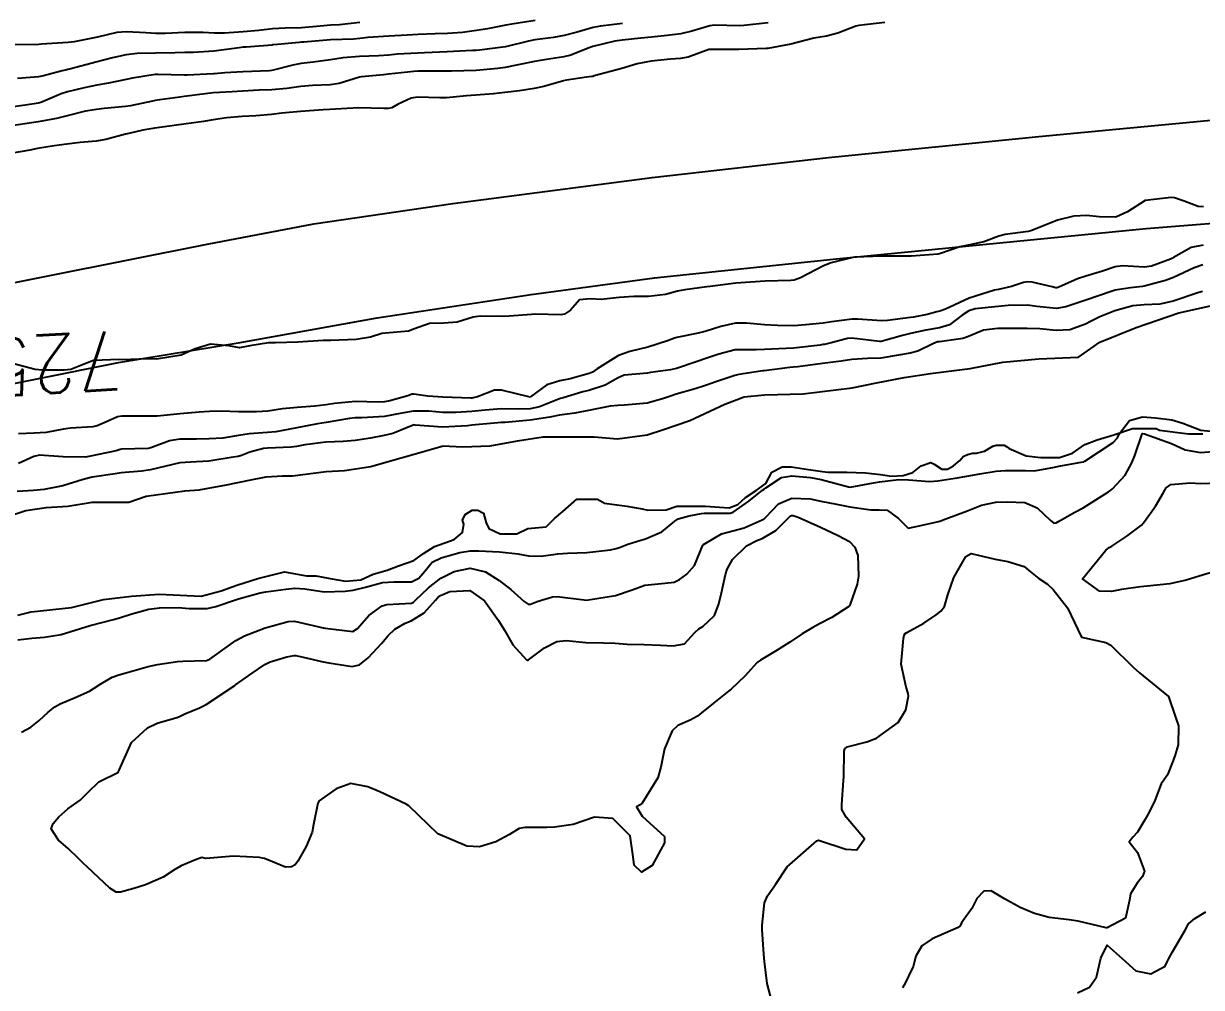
# Model space of a CAD drawing. Header units: metres. Extents: x 307586 to 320046, y 7427249 to 7434250.
# Drawn here: x 313712.2 to 313793, y 7432909 to 7432975.1 of the extents above; entities that cross this region are included whole.
import ezdxf
from ezdxf.enums import TextEntityAlignment as Align

# ---------------------------------------------------------------- set-up
doc = ezdxf.new("R2010")
doc.units = ezdxf.units.M
doc.header["$MEASUREMENT"] = 0
for name, color, linetype in [('Cotas', 45, 'Continuous'), ('Curvas de Nivel 1m', 11, 'Continuous'), ('Curvas de Nivel 5m', 15, 'Continuous'), ('Hidrografia', 140, 'Continuous'), ('Vias Primárias', 230, 'Continuous')]:
    doc.layers.add(name, color=color, linetype=linetype)
doc.styles.add('Style-STANDARD', font='STANDARD.shx')

msp = doc.modelspace()

# ---------------------------------------------------------------- linework, layer by layer
at = {"layer": 'Curvas de Nivel 1m', "flags": 128}
for points, elevation in [([(313771.313, 7432975.22), (313769.528, 7432975.019), (313769.309, 7432974.96), (313768.08, 7432974.474), (313767.298, 7432974.29), (313766.432, 7432974.136), (313765.291, 7432973.835), (313764.858, 7432973.725), (313763.285, 7432973.436), (313763.173, 7432973.423), (313761.283, 7432973.358), (313761.265, 7432973.359), (313759.283, 7432973.373), (313759.226, 7432973.361), (313757.807, 7432972.846), (313757.277, 7432972.751), (313756.593, 7432972.707), (313755.275, 7432972.572), (313754.318, 7432972.374), (313753.269, 7432972.063), (313751.363, 7432971.558), (313751.264, 7432971.522), (313751.215, 7432971.509), (313750.836, 7432971.464), (313749.467, 7432971.271), (313749.259, 7432971.222), (313747.923, 7432970.824), (313747.251, 7432970.684), (313746.235, 7432970.528), (313745.246, 7432970.404), (313744.462, 7432970.321), (313743.243, 7432970.226), (313742.615, 7432970.187), (313741.24, 7432970.051), (313740.785, 7432970.04), (313739.24, 7432970.1), (313738.812, 7432970.031), (313737.92, 7432969.613), (313737.49, 7432969.358), (313737.23, 7432969.308), (313736.932, 7432969.327), (313735.23, 7432969.368), (313733.631, 7432969.264), (313733.229, 7432969.238), (313732.771, 7432969.22), (313731.227, 7432969.114), (313729.935, 7432969.003), (313729.225, 7432968.915), (313728.147, 7432968.807), (313727.223, 7432968.765), (313726.149, 7432968.683), (313725.221, 7432968.543), (313724.562, 7432968.434), (313723.218, 7432968.249), (313721.397, 7432967.999), (313721.214, 7432967.967), (313721.088, 7432967.947), (313720.418, 7432967.828), (313719.439, 7432967.608), (313719.209, 7432967.548), (313717.865, 7432967.192), (313717.201, 7432967.085), (313716.098, 7432966.978), (313715.198, 7432966.873), (313714.335, 7432966.76), (313713.193, 7432966.569), (313712.65, 7432966.459), (313711.187, 7432966.196)], 726), ([(313753.309, 7432975.155), (313751.792, 7432974.966), (313751.304, 7432974.866), (313750.209, 7432974.561), (313749.296, 7432974.325), (313748.583, 7432974.198), (313747.291, 7432974.023), (313746.857, 7432973.939), (313745.283, 7432973.557), (313745.258, 7432973.555), (313745.103, 7432973.532), (313743.508, 7432973.321), (313743.28, 7432973.302), (313743.013, 7432973.286), (313741.279, 7432973.194), (313739.733, 7432973.141), (313739.278, 7432973.123), (313737.859, 7432973.033), (313737.277, 7432972.983), (313736.583, 7432972.937), (313735.275, 7432972.892), (313734.14, 7432972.795), (313733.273, 7432972.66), (313732.089, 7432972.505), (313731.27, 7432972.402), (313730.686, 7432972.289), (313729.265, 7432971.93), (313729.084, 7432971.902), (313727.264, 7432971.836), (313726.03, 7432971.758), (313725.325, 7432971.706), (313725.262, 7432971.705), (313723.446, 7432971.602), (313723.26, 7432971.599), (313721.428, 7432971.65), (313721.26, 7432971.645), (313719.688, 7432971.404), (313719.255, 7432971.316), (313718.05, 7432971.053), (313717.249, 7432970.912), (313716.389, 7432970.73), (313715.242, 7432970.471), (313714.8, 7432970.334), (313713.851, 7432969.904), (313713.416, 7432969.723), (313713.231, 7432969.681), (313712.958, 7432969.642), (313711.227, 7432969.395)], 728), ([(313763.311, 7432975.188), (313761.639, 7432975.004), (313761.308, 7432974.99), (313759.63, 7432975.035), (313759.307, 7432974.994), (313758.054, 7432974.62), (313757.299, 7432974.447), (313756.372, 7432974.319), (313755.295, 7432974.214), (313754.572, 7432974.139), (313753.292, 7432974.014), (313752.789, 7432973.939), (313751.285, 7432973.575), (313751.194, 7432973.551), (313750.954, 7432973.463), (313749.772, 7432972.981), (313749.277, 7432972.87), (313748.085, 7432972.682), (313747.273, 7432972.533), (313746.048, 7432972.296), (313745.269, 7432972.138), (313744.752, 7432972.052), (313743.267, 7432971.922), (313741.58, 7432971.889), (313741.266, 7432971.881), (313740.973, 7432971.876), (313739.266, 7432971.879), (313739.003, 7432971.865), (313737.263, 7432971.661), (313736.923, 7432971.625), (313735.416, 7432971.493), (313735.26, 7432971.458), (313733.878, 7432971.039), (313733.252, 7432970.947), (313732.045, 7432970.894), (313731.25, 7432970.818), (313730.278, 7432970.679), (313729.246, 7432970.604), (313728.397, 7432970.577), (313727.245, 7432970.516), (313726.524, 7432970.47), (313725.242, 7432970.383), (313724.688, 7432970.328), (313723.238, 7432970.132), (313722.94, 7432970.092), (313721.233, 7432969.855), (313721.202, 7432969.852), (313721.074, 7432969.822), (313719.57, 7432969.496), (313719.229, 7432969.45), (313717.764, 7432969.318), (313717.227, 7432969.251), (313716.48, 7432969.125), (313715.222, 7432968.806), (313714.495, 7432968.622), (313713.218, 7432968.41), (313711.4, 7432968.123)], 727), ([(313747.311, 7432975.364), (313745.722, 7432975.108), (313745.305, 7432975.028), (313744.052, 7432974.792), (313743.3, 7432974.67), (313742.326, 7432974.536), (313741.296, 7432974.457), (313740.455, 7432974.429), (313739.295, 7432974.397), (313738.543, 7432974.354), (313737.29, 7432974.284), (313735.833, 7432974.187), (313735.288, 7432974.12), (313734.858, 7432974.083), (313733.286, 7432974.018), (313731.458, 7432973.871), (313731.285, 7432973.86), (313731.136, 7432973.85), (313729.641, 7432973.716), (313729.324, 7432973.678), (313729.282, 7432973.672), (313727.487, 7432973.532), (313727.281, 7432973.52), (313727.026, 7432973.489), (313725.278, 7432973.255), (313723.892, 7432973.168), (313723.277, 7432973.16), (313722.62, 7432973.143), (313721.276, 7432973.103), (313720.028, 7432973.08), (313719.274, 7432972.997), (313718.336, 7432972.785), (313717.269, 7432972.516), (313715.384, 7432972.008), (313715.264, 7432971.985), (313715.185, 7432971.97), (313714.881, 7432971.894), (313713.602, 7432971.562), (313713.257, 7432971.496), (313711.805, 7432971.381)], 729), ([(313793.128, 7432959.943), (313792.314, 7432959.774), (313791.115, 7432959.102), (313791.042, 7432959.053), (313790.892, 7432958.982), (313789.603, 7432958.5), (313789.107, 7432958.428), (313787.608, 7432958.515), (313787.107, 7432958.464), (313786.228, 7432958.157), (313785.101, 7432957.814), (313784.513, 7432957.642), (313783.24, 7432957.069), (313783.092, 7432957.02), (313783.041, 7432957.019), (313782.781, 7432957.075), (313781.416, 7432957.415), (313781.096, 7432957.432), (313780.819, 7432957.38), (313779.983, 7432957.111), (313779.091, 7432956.909), (313778.82, 7432956.852), (313777.085, 7432956.307), (313775.469, 7432955.556), (313775.075, 7432955.405), (313774.878, 7432955.369), (313774.198, 7432955.179), (313773.261, 7432954.998), (313773.07, 7432954.973), (313771.497, 7432954.783), (313771.066, 7432954.757), (313769.44, 7432954.864), (313769.067, 7432954.87), (313767.64, 7432954.679), (313767.063, 7432954.597), (313765.86, 7432954.479), (313765.06, 7432954.417), (313763.94, 7432954.421), (313763.06, 7432954.47), (313761.809, 7432954.582), (313761.062, 7432954.583), (313760.046, 7432954.362), (313759.053, 7432954.046), (313758.503, 7432953.913), (313757.046, 7432953.612), (313756.866, 7432953.562), (313756.395, 7432953.39), (313755.038, 7432952.954), (313753.812, 7432952.645), (313753.032, 7432952.37), (313751.576, 7432951.452), (313751.25, 7432951.226), (313751.018, 7432951.135), (313749.71, 7432950.776), (313749.01, 7432950.629), (313748.126, 7432950.369), (313746.993, 7432949.532), (313746.97, 7432949.524), (313745, 7432950.001), (313744.538, 7432949.997), (313743.358, 7432949.546), (313743.072, 7432949.469), (313742.992, 7432949.456), (313742.896, 7432949.455), (313740.992, 7432949.506), (313739.951, 7432949.59), (313738.995, 7432949.729), (313738.879, 7432949.717), (313738.574, 7432949.604), (313737.338, 7432949.268), (313736.989, 7432949.201), (313736.546, 7432949.184), (313734.989, 7432949.214), (313733.561, 7432949.091), (313732.986, 7432949.001), (313732.194, 7432948.891), (313730.984, 7432948.806), (313729.98, 7432948.713), (313728.981, 7432948.564), (313728.205, 7432948.503), (313726.981, 7432948.517), (313725.773, 7432948.551), (313724.981, 7432948.54), (313724.265, 7432948.492), (313722.979, 7432948.369), (313721.386, 7432948.223), (313720.977, 7432948.211), (313720.591, 7432948.209), (313718.977, 7432948.212), (313718.66, 7432948.159), (313717.97, 7432947.85), (313717.278, 7432947.547), (313716.967, 7432947.475), (313715.456, 7432947.392), (313714.964, 7432947.327), (313713.773, 7432947.09), (313712.96, 7432947.05), (313711.875, 7432947.005)], 724), ([(313793.109, 7432958.601), (313792.531, 7432958.383), (313791.1, 7432957.731), (313790.555, 7432957.528), (313789.094, 7432957.136), (313788.981, 7432957.114), (313788.164, 7432957.009), (313787.229, 7432956.881), (313787.091, 7432956.85), (313786.831, 7432956.765), (313785.084, 7432956.178), (313783.723, 7432955.707), (313783.078, 7432955.6), (313781.726, 7432955.737), (313781.08, 7432955.816), (313779.768, 7432955.801), (313779.079, 7432955.739), (313777.507, 7432955.566), (313777.076, 7432955.444), (313776.609, 7432955.147), (313775.744, 7432954.478), (313775.06, 7432954.277), (313774.114, 7432954.123), (313773.053, 7432953.874), (313772.508, 7432953.741), (313771.045, 7432953.338), (313770.934, 7432953.332), (313769.048, 7432953.567), (313768.743, 7432953.548), (313767.615, 7432953.254), (313767.163, 7432953.137), (313767.042, 7432953.118), (313766.873, 7432953.094), (313765.039, 7432952.881), (313763.536, 7432952.807), (313763.038, 7432952.779), (313762.482, 7432952.763), (313761.037, 7432952.76), (313759.91, 7432952.475), (313759.031, 7432952.164), (313758.427, 7432951.968), (313757.024, 7432951.486), (313756.602, 7432951.386), (313755.228, 7432951.199), (313755.019, 7432951.17), (313753.428, 7432951.015), (313753.014, 7432950.852), (313752.114, 7432950.336), (313751.001, 7432949.979), (313750.583, 7432949.88), (313749.246, 7432949.477), (313749.049, 7432949.423), (313748.992, 7432949.4), (313747.621, 7432948.86), (313746.985, 7432948.721), (313746.17, 7432948.697), (313744.985, 7432948.727), (313743.892, 7432948.633), (313742.983, 7432948.522), (313741.881, 7432948.466), (313740.982, 7432948.475), (313740.026, 7432948.546), (313738.983, 7432948.562), (313738.162, 7432948.427), (313736.979, 7432948.179), (313735.423, 7432948.089), (313734.977, 7432948.091), (313734.58, 7432948.051), (313732.974, 7432947.782), (313732.383, 7432947.679), (313730.97, 7432947.409), (313729.54, 7432947.142), (313728.967, 7432947.087), (313727.694, 7432947.004), (313726.964, 7432946.88), (313725.9, 7432946.699), (313724.956, 7432946.652), (313724.096, 7432946.638), (313722.956, 7432946.629), (313722.229, 7432946.526), (313720.946, 7432946.039), (313720.77, 7432945.998), (313718.944, 7432945.939), (313718.863, 7432945.922), (313718.576, 7432945.844), (313717.248, 7432945.549), (313716.939, 7432945.482), (313716.481, 7432945.409), (313714.938, 7432945.418), (313713.32, 7432945.526), (313712.938, 7432945.45), (313711.887, 7432944.967)], 723), ([(313793.091, 7432956.761), (313792.843, 7432956.706), (313791.084, 7432956.099), (313790.171, 7432955.9), (313789.082, 7432955.86), (313788.305, 7432955.783), (313787.077, 7432955.439), (313786.045, 7432955.035), (313785.41, 7432954.703), (313785.065, 7432954.515), (313783.989, 7432954.13), (313783.058, 7432954.097), (313781.935, 7432954.212), (313781.06, 7432954.226), (313779.942, 7432954.229), (313779.06, 7432954.237), (313778.079, 7432954.109), (313777.051, 7432953.67), (313776.664, 7432953.53), (313775.045, 7432953.321), (313774.915, 7432953.301), (313774.586, 7432953.175), (313773.556, 7432952.667), (313773.036, 7432952.543), (313772.232, 7432952.399), (313771.033, 7432952.198), (313770.103, 7432952.159), (313769.031, 7432952.09), (313768.3, 7432951.977), (313767.028, 7432951.816), (313765.341, 7432951.6), (313765.026, 7432951.565), (313764.777, 7432951.541), (313763.023, 7432951.325), (313762.93, 7432951.311), (313761.281, 7432951.074), (313761.018, 7432951.012), (313759.777, 7432950.586), (313759.007, 7432950.319), (313758.283, 7432950.088), (313756.998, 7432949.713), (313756.743, 7432949.638), (313756.06, 7432949.394), (313754.99, 7432949.114), (313753.442, 7432948.972), (313752.988, 7432948.955), (313752.456, 7432948.907), (313750.984, 7432948.593), (313750.044, 7432948.408), (313748.981, 7432948.271), (313748.313, 7432948.153), (313746.977, 7432947.934), (313745.229, 7432947.78), (313744.975, 7432947.768), (313744.752, 7432947.755), (313742.973, 7432947.584), (313742.676, 7432947.554), (313740.972, 7432947.469), (313739.083, 7432947.599), (313738.973, 7432947.61), (313738.942, 7432947.6), (313737.551, 7432947.03), (313736.966, 7432946.88), (313736.029, 7432946.7), (313734.962, 7432946.536), (313734.137, 7432946.483), (313732.96, 7432946.426), (313731.509, 7432946.243), (313730.957, 7432946.135), (313730.575, 7432946.086), (313728.956, 7432946.019), (313728.689, 7432945.989), (313727.749, 7432945.732), (313727.182, 7432945.505), (313726.949, 7432945.448), (313726.6, 7432945.398), (313724.936, 7432945.118), (313723.666, 7432945.053), (313722.935, 7432945.003), (313721.894, 7432944.767), (313720.93, 7432944.528), (313720.31, 7432944.445), (313718.928, 7432944.321), (313718.506, 7432944.265), (313716.925, 7432944.02), (313716.322, 7432943.869), (313714.918, 7432943.436), (313713.63, 7432943.188), (313712.915, 7432943.123), (313711.789, 7432943.046)], 722), ([(313711.839, 7432932.873), (313712.794, 7432932.982), (313713.653, 7432933.043), (313714.796, 7432933.236), (313716.803, 7432933.86), (313718.389, 7432934.262), (313718.808, 7432934.386), (313719.647, 7432934.663), (313720.815, 7432934.971), (313721.548, 7432935.07), (313722.822, 7432935.085), (313723.589, 7432935.014), (313724.822, 7432935.009), (313725.417, 7432935.168), (313726.831, 7432935.635), (313726.911, 7432935.66), (313727.136, 7432935.737), (313728.457, 7432936.103), (313728.837, 7432936.155), (313730.21, 7432936.335), (313730.84, 7432936.42), (313731.51, 7432936.36), (313732.838, 7432936.155), (313734.295, 7432936.199), (313734.839, 7432936.271), (313735.678, 7432936.474), (313736.845, 7432936.804), (313737.614, 7432936.843), (313738.845, 7432936.847), (313739.34, 7432937.103), (313739.761, 7432937.591), (313740.246, 7432938.199), (313740.862, 7432938.485), (313742.156, 7432938.851), (313742.867, 7432938.974), (313743.443, 7432938.968), (313744.867, 7432938.915), (313746.131, 7432938.776), (313746.864, 7432938.625), (313747.735, 7432938.62), (313748.866, 7432938.775), (313749.53, 7432938.809), (313750.867, 7432938.872), (313752.484, 7432939.05), (313752.87, 7432939.131), (313753.093, 7432939.205), (313753.68, 7432939.422), (313754.573, 7432939.718), (313754.879, 7432939.802), (313756.008, 7432940.272), (313756.897, 7432941.014), (313757.118, 7432941.159), (313757.874, 7432941.37), (313758.731, 7432941.535), (313758.905, 7432941.554), (313760.684, 7432941.563), (313760.906, 7432941.633), (313761.964, 7432942.374), (313762.921, 7432943.139), (313763.02, 7432943.211), (313763.145, 7432943.308), (313764.225, 7432944.006), (313764.935, 7432944.125), (313766.195, 7432944.011), (313766.932, 7432943.875), (313768.807, 7432943.359), (313768.925, 7432943.35), (313770.521, 7432943.632), (313770.93, 7432943.711), (313772.257, 7432943.876), (313772.933, 7432943.837), (313774.37, 7432943.737), (313774.932, 7432943.783), (313776.119, 7432943.968), (313776.937, 7432944.101), (313777.812, 7432944.259), (313778.943, 7432944.431), (313779.569, 7432944.489), (313780.944, 7432944.48), (313781.568, 7432944.466), (313782.947, 7432944.705), (313783.238, 7432944.778), (313784.765, 7432945.052), (313784.928, 7432945.076), (313784.953, 7432945.086), (313785.033, 7432945.128), (313786.967, 7432946.4), (313787.259, 7432946.729), (313787.404, 7432947.016), (313788.086, 7432947.905), (313788.984, 7432948.157), (313789.875, 7432948.1), (313790.983, 7432947.972), (313791.753, 7432947.741), (313792.976, 7432947.259), (313794.841, 7432947.064)], 722), ([(313712.091, 7432926.537), (313712.717, 7432926.879), (313713.3, 7432927.328), (313713.917, 7432927.898), (313714.366, 7432928.264), (313714.739, 7432928.475), (313715.776, 7432928.907), (313716.748, 7432929.347), (313717.063, 7432929.544), (313717.516, 7432929.852), (313718.303, 7432930.301), (313718.763, 7432930.48), (313719.813, 7432930.778), (313720.771, 7432931.04), (313721.403, 7432931.174), (313722.777, 7432931.386), (313723.152, 7432931.411), (313724.778, 7432931.452), (313725.006, 7432931.54), (313725.312, 7432931.762), (313726.794, 7432932.823), (313727.38, 7432933.152), (313728.803, 7432933.693), (313728.88, 7432933.719), (313730.38, 7432934.134), (313730.81, 7432934.148), (313732.774, 7432933.7), (313732.803, 7432933.693), (313732.906, 7432933.669), (313734.801, 7432933.45), (313735.141, 7432933.645), (313735.918, 7432934.532), (313736.827, 7432935.212), (313737.143, 7432935.302), (313738.83, 7432935.395), (313738.971, 7432935.459), (313739.116, 7432935.597), (313739.999, 7432936.431), (313740.848, 7432937.089), (313741.762, 7432937.566), (313742.855, 7432937.78), (313743.901, 7432937.54), (313744.847, 7432936.947), (313745.654, 7432936.33), (313746.575, 7432935.504), (313746.83, 7432935.318), (313747.002, 7432935.327), (313747.466, 7432935.494), (313748.498, 7432935.822), (313748.837, 7432935.85), (313750.69, 7432935.606), (313750.834, 7432935.597), (313750.986, 7432935.609), (313752.838, 7432935.915), (313753.969, 7432936.292), (313754.845, 7432936.617), (313756.22, 7432936.763), (313756.847, 7432936.826), (313757.22, 7432937.006), (313757.718, 7432937.371), (313758.245, 7432937.98), (313758.816, 7432939.361), (313758.843, 7432939.39), (313758.874, 7432939.418), (313760.098, 7432940.135), (313760.888, 7432940.351), (313761.658, 7432940.562), (313762.9, 7432941.093), (313763.037, 7432941.172), (313763.167, 7432941.307), (313764.014, 7432942.197), (313764.916, 7432942.577), (313766.178, 7432942.534), (313766.914, 7432942.381), (313767.995, 7432942.166), (313768.91, 7432941.992), (313770.35, 7432941.784), (313770.909, 7432941.794), (313771.459, 7432941.763), (313772.244, 7432941.2), (313772.893, 7432940.541), (313773.442, 7432940.637), (313774.9, 7432940.961), (313775.066, 7432941.002), (313775.497, 7432941.161), (313776.908, 7432941.692), (313777.944, 7432942.099), (313778.915, 7432942.309), (313779.684, 7432942.343), (313780.915, 7432942.288), (313781.741, 7432941.917), (313782.636, 7432941.074), (313782.9, 7432940.876), (313783.065, 7432940.904), (313783.327, 7432941.066), (313784.347, 7432941.617), (313784.912, 7432941.918), (313786.648, 7432943.024), (313786.809, 7432943.138), (313786.926, 7432943.232), (313787.79, 7432944.161), (313788.236, 7432945.007), (313788.447, 7432945.517), (313788.945, 7432947), (313788.956, 7432947.017), (313788.973, 7432947.021), (313789.105, 7432946.999), (313790.966, 7432946.331), (313791.904, 7432945.907), (313792.961, 7432945.73), (313794.089, 7432945.811)], 723), ([(313794.164, 7432937.632), (313792.856, 7432937.244), (313791.962, 7432936.963), (313790.85, 7432936.72), (313789.298, 7432936.546), (313788.848, 7432936.501), (313787.544, 7432936.315), (313786.845, 7432936.19), (313786.029, 7432936.216), (313784.853, 7432937.05), (313786.452, 7432939.026), (313786.701, 7432939.197), (313786.877, 7432939.293), (313787.911, 7432939.986), (313788.899, 7432940.739), (313789.029, 7432940.871), (313789.116, 7432940.998), (313789.868, 7432942.036), (313790.418, 7432942.985), (313790.608, 7432943.303), (313790.931, 7432943.515), (313792.261, 7432943.632), (313792.932, 7432943.588), (313794.24, 7432943.63)], 724), ([(313763.474, 7432908.33), (313763.241, 7432909.303), (313763.041, 7432910.8), (313763.01, 7432911.305), (313762.883, 7432912.983), (313762.884, 7432913.307), (313763.055, 7432914.836), (313763.244, 7432915.303), (313763.81, 7432916.089), (313764.613, 7432917.29), (313766.631, 7432919.084), (313766.756, 7432919.134), (313768.626, 7432918.501), (313769.381, 7432918.476), (313769.909, 7432919.227), (313768.655, 7432920.715), (313768.356, 7432921.243), (313768.363, 7432921.546), (313768.478, 7432923.242), (313768.481, 7432923.447), (313768.52, 7432925.242), (313768.568, 7432925.388), (313768.716, 7432925.531), (313770.07, 7432925.876), (313770.722, 7432926.124), (313772.21, 7432927.198), (313772.742, 7432928.059), (313772.926, 7432929.014), (313772.906, 7432929.188), (313772.759, 7432929.623), (313772.425, 7432931.195), (313772.579, 7432932.972), (313772.629, 7432933.193), (313772.696, 7432933.301), (313772.806, 7432933.368), (313773.978, 7432934.016), (313774.824, 7432934.576), (313775.152, 7432934.842), (313775.404, 7432935.161), (313775.633, 7432935.95), (313776.042, 7432937.152), (313776.867, 7432938.597), (313777.224, 7432938.782), (313778.866, 7432938.395), (313779.735, 7432938.24), (313780.861, 7432937.891), (313781.288, 7432937.524), (313781.861, 7432937.085), (313782.457, 7432936.684), (313782.845, 7432936.323), (313783.827, 7432935.06), (313784.803, 7432933.05), (313786.464, 7432932.69), (313786.798, 7432932.515), (313788.328, 7432931.005), (313788.777, 7432930.596), (313790.753, 7432928.98), (313791.274, 7432927.508), (313791.449, 7432926.969), (313791.415, 7432925.665), (313791.217, 7432924.972), (313791.091, 7432924.59), (313790.692, 7432923.612), (313790.436, 7432923.233), (313790.269, 7432922.984), (313789.821, 7432921.839), (313789.402, 7432920.993), (313789.129, 7432920.522), (313788.643, 7432919.669), (313788.312, 7432919.329), (313788.065, 7432919.006), (313788.626, 7432918.272), (313789.109, 7432916.995), (313788.975, 7432916.63), (313788.605, 7432916.17), (313788.16, 7432915.442), (313788.095, 7432915.005), (313787.813, 7432913.769), (313786.564, 7432913.107), (313786.476, 7432913.109), (313784.571, 7432913.571), (313783.953, 7432913.675), (313782.574, 7432913.827), (313781.57, 7432914.093), (313780.584, 7432914.517), (313779.511, 7432915.111), (313778.598, 7432915.643), (313778.088, 7432915.635), (313777.615, 7432915.13), (313777.269, 7432914.447), (313776.568, 7432913.461), (313776.46, 7432913.246), (313776.323, 7432913.144), (313774.555, 7432912.367), (313773.843, 7432911.884), (313773.437, 7432911.181), (313773.242, 7432910.473), (313772.636, 7432909.189), (313772.588, 7432909.114), (313772.511, 7432909.002)], 724), ([(313784.509, 7432908.654), (313785.342, 7432909.038), (313785.832, 7432909.721), (313786.118, 7432911.026), (313786.552, 7432911.921), (313787.574, 7432911.01), (313788.53, 7432910.163), (313789.557, 7432909.96), (313790.536, 7432910.496), (313790.691, 7432910.827), (313790.755, 7432910.977), (313791.041, 7432911.466), (313791.896, 7432912.96), (313792.143, 7432913.383), (313792.575, 7432913.751), (313793.322, 7432914.202)], 724)]:
    msp.add_lwpolyline(points, dxfattribs=dict(at, elevation=elevation))
at = {"layer": 'Curvas de Nivel 1m', "elevation": 724, "flags": 128}
msp.add_lwpolyline([(313764.904, 7432941.407), (313765.014, 7432941.399), (313765.365, 7432941.283), (313766.893, 7432940.608), (313768.109, 7432940.024), (313768.879, 7432939.623), (313769.244, 7432939.236), (313769.446, 7432938.655), (313769.5, 7432937.234), (313769.402, 7432936.68), (313768.899, 7432935.239), (313768.878, 7432935.194), (313768.832, 7432935.156), (313767.662, 7432934.41), (313766.814, 7432933.966), (313766.355, 7432933.721), (313765.641, 7432933.277), (313764.797, 7432932.72), (313763.929, 7432932.161), (313762.785, 7432931.485), (313762.54, 7432931.314), (313761.706, 7432930.388), (313760.755, 7432929.489), (313760.676, 7432929.419), (313760.575, 7432929.342), (313759.56, 7432928.537), (313758.738, 7432927.859), (313758.454, 7432927.644), (313757.955, 7432927.368), (313757.107, 7432926.998), (313756.725, 7432926.635), (313756.186, 7432925.388), (313755.946, 7432924.139), (313755.721, 7432923.394), (313754.666, 7432921.675), (313754.526, 7432921.55), (313754.264, 7432921.414), (313754.653, 7432920.782), (313756.196, 7432919.387), (313756.194, 7432918.952), (313755.342, 7432917.399), (313754.608, 7432916.939), (313754.11, 7432917.415), (313754.043, 7432917.992), (313753.839, 7432919.418), (313752.651, 7432920.607), (313751.389, 7432920.711), (313750.648, 7432920.456), (313749.914, 7432920.197), (313748.641, 7432920.01), (313748.123, 7432920.003), (313746.64, 7432919.999), (313746.226, 7432919.92), (313745.562, 7432919.516), (313744.628, 7432919.004), (313743.502, 7432918.663), (313742.625, 7432918.727), (313740.633, 7432919.57), (313738.661, 7432921.477), (313738.478, 7432921.602), (313736.671, 7432922.434), (313735.837, 7432922.795), (313734.677, 7432923.02), (313733.677, 7432922.656), (313732.666, 7432921.944), (313732.513, 7432921.823), (313732.412, 7432921.673), (313732.123, 7432920.193), (313732.015, 7432919.676), (313731.613, 7432918.691), (313731.029, 7432917.686), (313730.852, 7432917.446), (313730.609, 7432917.292), (313730.198, 7432917.285), (313729.134, 7432917.712), (313728.758, 7432917.861), (313728.615, 7432917.902), (313728.398, 7432917.94), (313726.616, 7432918.04), (313724.717, 7432917.872), (313724.614, 7432917.886), (313724.45, 7432917.936), (313724.028, 7432917.776), (313723.032, 7432917.362), (313722.606, 7432917.126), (313721.804, 7432916.595), (313720.595, 7432916.061), (313719.791, 7432915.822), (313718.869, 7432915.556), (313718.589, 7432915.557), (313718.141, 7432915.845), (313716.607, 7432917.281), (313716.306, 7432917.562), (313715.999, 7432917.869), (313715.287, 7432918.547), (313714.625, 7432919.139), (313714.115, 7432919.895), (313714.257, 7432920.275), (313714.645, 7432920.718), (313715.264, 7432921.271), (313716.113, 7432921.868), (313716.669, 7432922.437), (313717.393, 7432923.136), (313718.682, 7432923.769), (313718.742, 7432923.839), (313718.773, 7432923.927), (313719.631, 7432925.826), (313720.723, 7432926.836), (313721.379, 7432927.151), (313722.73, 7432927.532), (313722.919, 7432927.6), (313723.294, 7432927.784), (313724.296, 7432928.216), (313724.74, 7432928.435), (313726.709, 7432929.741), (313726.736, 7432929.758), (313726.753, 7432929.773), (313727.9, 7432930.595), (313728.775, 7432931.179), (313729.138, 7432931.354), (313730.287, 7432931.697), (313730.784, 7432931.807), (313730.898, 7432931.803), (313731.413, 7432931.684), (313732.778, 7432931.371), (313733.154, 7432931.29), (313734.774, 7432931.039), (313735.268, 7432931.15), (313735.87, 7432931.634), (313736.793, 7432932.645), (313737.241, 7432933.173), (313737.703, 7432933.611), (313738.407, 7432934.006), (313738.811, 7432934.167), (313739.697, 7432934.714), (313740.472, 7432935.584), (313740.646, 7432935.771), (313740.836, 7432935.907), (313741.455, 7432936.187), (313742.84, 7432936.255), (313743.845, 7432935.54), (313744.813, 7432934.198), (313745.217, 7432933.524), (313745.796, 7432932.518), (313746.722, 7432931.501), (313746.782, 7432931.457), (313746.817, 7432931.465), (313746.853, 7432931.499), (313747.96, 7432932.319), (313748.796, 7432932.767), (313749.448, 7432932.822), (313750.795, 7432932.68), (313752.01, 7432932.657), (313752.795, 7432932.631), (313753.633, 7432932.584), (313754.794, 7432932.559), (313755.911, 7432932.51), (313756.794, 7432932.448), (313757.562, 7432932.606), (313758.274, 7432933.365), (313758.547, 7432933.622), (313758.809, 7432933.784), (313759.624, 7432934.549), (313759.912, 7432935.349), (313760.104, 7432936.083), (313760.384, 7432937.345), (313760.487, 7432937.713), (313760.863, 7432938.38), (313761.818, 7432939.326), (313762.521, 7432939.673), (313762.88, 7432939.813), (313763.823, 7432940.366), (313764.745, 7432941.292), (313764.822, 7432941.372)], close=True, dxfattribs=at)
at = {"layer": 'Curvas de Nivel 5m', "flags": 128}
for points, elevation in [([(313735.299, 7432975.215), (313733.899, 7432975.062), (313733.296, 7432975.026), (313732.572, 7432974.957), (313731.294, 7432974.851), (313730.18, 7432974.826), (313729.293, 7432974.772), (313728.357, 7432974.665), (313727.291, 7432974.573), (313726.008, 7432974.477), (313725.29, 7432974.48), (313724.54, 7432974.528), (313723.29, 7432974.532), (313721.942, 7432974.463), (313721.289, 7432974.463), (313720.606, 7432974.511), (313719.29, 7432974.582), (313718.617, 7432974.519), (313717.286, 7432974.211), (313715.688, 7432973.884), (313715.282, 7432973.836), (313713.462, 7432973.727), (313713.281, 7432973.709), (313713.058, 7432973.69), (313711.28, 7432973.696)], 730), ([(313793.159, 7432962.581), (313792.804, 7432962.6), (313791.846, 7432962.97), (313791.166, 7432963.189), (313790.941, 7432963.207), (313789.163, 7432963), (313787.94, 7432962.228), (313787.151, 7432961.863), (313786.009, 7432961.895), (313785.152, 7432961.982), (313784.274, 7432961.937), (313783.149, 7432961.663), (313781.728, 7432961.091), (313781.309, 7432960.929), (313781.14, 7432960.887), (313779.568, 7432960.684), (313779.134, 7432960.557), (313778.084, 7432960.175), (313777.125, 7432959.976), (313776.45, 7432959.823), (313775.116, 7432959.368), (313774.953, 7432959.334), (313773.113, 7432959.19), (313771.113, 7432959.184), (313769.231, 7432959.12), (313769.112, 7432959.107), (313767.624, 7432958.738), (313767.106, 7432958.519), (313765.51, 7432957.697), (313765.095, 7432957.547), (313764.861, 7432957.527), (313763.095, 7432957.481), (313761.093, 7432957.34), (313759.333, 7432957.115), (313759.09, 7432957.074), (313757.581, 7432956.882), (313757.087, 7432956.783), (313756.247, 7432956.555), (313755.083, 7432956.417), (313754.083, 7432956.419), (313753.082, 7432956.343), (313751.849, 7432956.217), (313751.081, 7432956.252), (313750.364, 7432956.183), (313749.745, 7432955.473), (313749.338, 7432955.208), (313749.068, 7432955.168), (313747.364, 7432955.202), (313747.068, 7432955.187), (313745.528, 7432955.061), (313745.066, 7432955.056), (313743.537, 7432955.074), (313743.065, 7432954.995), (313741.96, 7432954.665), (313741.058, 7432954.594), (313740.069, 7432954.578), (313739.052, 7432954.192), (313738.621, 7432954.033), (313737.047, 7432953.912), (313736.792, 7432953.879), (313736.017, 7432953.635), (313735.041, 7432953.479), (313733.293, 7432953.414), (313733.04, 7432953.411), (313732.768, 7432953.401), (313731.039, 7432953.298), (313729.503, 7432953.25), (313729.038, 7432953.233), (313727.735, 7432953.034), (313727.035, 7432952.903), (313726.312, 7432953.027), (313725.037, 7432953.157), (313723.99, 7432952.824), (313723.029, 7432952.407), (313721.344, 7432952.133), (313721.026, 7432952.152), (313720.709, 7432952.14), (313719.025, 7432952.078), (313718.778, 7432952.09), (313717.025, 7432952.022), (313716.604, 7432951.866), (313715.474, 7432951.425), (313715.015, 7432951.368), (313713.552, 7432951.367), (313713.015, 7432951.407), (313711.023, 7432951.94)], 725)]:
    msp.add_lwpolyline(points, dxfattribs=dict(at, elevation=elevation))
at = {"layer": 'Hidrografia'}
for points, elevation in [([(313711.13, 7432941.332), (313712.386, 7432941.75), (313713.781, 7432941.959), (313715.265, 7432942.036), (313716.939, 7432942.315), (313718.125, 7432942.315), (313719.45, 7432942.315), (313720.635, 7432942.733), (313723.286, 7432943.082), (313724.262, 7432943.152), (313726.145, 7432943.5), (313727.819, 7432943.849), (313728.865, 7432944.058), (313729.981, 7432944.127), (313730.678, 7432944.127), (313732.98, 7432944.406), (313734.235, 7432944.476), (313736.048, 7432944.755), (313737.722, 7432945.243), (313738.699, 7432945.522), (313741.014, 7432946.171), (313742.342, 7432946.102), (313744.229, 7432946.171), (313746.116, 7432946.521), (313747.864, 7432946.8), (313749.402, 7432946.8), (313751.359, 7432946.8), (313752.967, 7432946.661), (313754.994, 7432946.94), (313756.112, 7432947.289), (313757.93, 7432947.918), (313760.321, 7432949.04), (313761.649, 7432949.529), (313763.047, 7432949.669), (313765.703, 7432949.739), (313769.059, 7432950.158), (313770.736, 7432950.507), (313772.624, 7432950.857), (313774.441, 7432951.136), (313776.049, 7432951.346), (313777.167, 7432951.485), (313779.394, 7432951.925), (313781.876, 7432952.151), (313784.585, 7432952.264), (313786.052, 7432953.279), (313788.535, 7432954.294), (313791.469, 7432955.309), (313794.064, 7432955.873)], 691.818), ([(313711.839, 7432934.561), (313712.752, 7432934.789), (313715.512, 7432935.095), (313717.72, 7432935.627), (313719.623, 7432935.856), (313721.525, 7432936.008), (313724.418, 7432935.856), (313725.788, 7432936.236), (313726.854, 7432936.616), (313728.3, 7432937.073), (313730.127, 7432937.529), (313731.627, 7432937.269), (313732.296, 7432937.269), (313733.251, 7432937.077), (313734.303, 7432936.886), (313735.354, 7432936.982), (313736.214, 7432937.364), (313737.17, 7432937.651), (313737.934, 7432937.937), (313738.986, 7432938.319), (313739.655, 7432938.797), (313740.419, 7432939.275), (313741.757, 7432939.752), (313742.331, 7432940.23), (313742.426, 7432940.803), (313742.331, 7432941.09), (313742.522, 7432941.472), (313743, 7432941.758), (313743.382, 7432941.758), (313743.764, 7432941.567), (313743.956, 7432940.899), (313744.147, 7432940.516), (313744.911, 7432940.134), (313745.58, 7432940.134), (313746.058, 7432940.134), (313746.823, 7432940.516), (313748.065, 7432940.612), (313748.639, 7432941.185), (313749.212, 7432941.663), (313750.168, 7432942.523), (313751.601, 7432942.523), (313752.079, 7432942.236), (313753.608, 7432942.045), (313754.66, 7432941.854), (313755.042, 7432941.758), (313756.308, 7432941.794), (313757.027, 7432942.034), (313758.045, 7432942.034), (313759.003, 7432942.034), (313759.961, 7432941.974), (313760.619, 7432941.914), (313761.218, 7432942.153), (313761.757, 7432942.632), (313762.475, 7432943.111), (313763.134, 7432943.59), (313763.553, 7432944.368), (313764.272, 7432944.727), (313764.87, 7432944.727), (313766.068, 7432944.547), (313767.026, 7432944.428), (313767.385, 7432944.368), (313768.703, 7432944.368), (313769.966, 7432944.319), (313771.016, 7432944.207), (313771.766, 7432944.094), (313772.554, 7432944.132), (313773.229, 7432944.357), (313773.792, 7432944.807), (313774.467, 7432945.032), (313774.692, 7432944.919), (313775.218, 7432944.582), (313775.593, 7432944.582), (313776.005, 7432944.807), (313776.456, 7432945.182), (313776.681, 7432945.444), (313776.981, 7432945.594), (313777.318, 7432945.669), (313777.581, 7432945.669), (313778.144, 7432945.819), (313778.706, 7432946.156), (313778.931, 7432946.231), (313779.494, 7432946.231), (313779.719, 7432946.081), (313779.832, 7432946.006), (313780.99, 7432945.493), (313782.015, 7432945.373), (313783.281, 7432945.373), (313784.185, 7432945.674), (313785.029, 7432946.277), (313785.873, 7432946.578), (313787.019, 7432946.939), (313788.285, 7432947.361), (313789.008, 7432947.361), (313789.913, 7432947.361), (313790.154, 7432947.241), (313792.143, 7432947), (313793.108, 7432947)], 128.583)]:
    msp.add_lwpolyline(points, dxfattribs=dict(at, elevation=elevation))
at = {"layer": 'Vias Primárias'}
msp.add_lwpolyline([(313614.134, 7432919.176, -0.032349), (313638.124, 7432933.447, -0.018322), (313658.136, 7432942.755, -0.022669), (313674.779, 7432948.895, -0.034294), (313700.012, 7432955.056), (313713.918, 7432957.836), (313724.816, 7432960.014), (313732.147, 7432961.401), (313741.661, 7432962.791), (313755.353, 7432964.576), (313767.44, 7432965.962), (313781.857, 7432967.39), (313803.802, 7432969.483), (313817.108, 7432970.277), (313839.964, 7432971.074), (313874.32, 7432971.471)], format="xyb", dxfattribs=at)
msp.add_lwpolyline([(313614.134, 7432919.176, -0.032349), (313638.124, 7432933.447, -0.018322), (313658.136, 7432942.755, -0.022669), (313674.779, 7432948.895, -0.034294), (313700.012, 7432955.056), (313713.918, 7432957.836), (313724.816, 7432960.014), (313732.147, 7432961.401), (313741.661, 7432962.791), (313755.353, 7432964.576), (313767.44, 7432965.962), (313781.857, 7432967.39), (313803.802, 7432969.483), (313817.108, 7432970.277), (313839.964, 7432971.074), (313874.32, 7432971.471)], format="xyb", dxfattribs=at)
msp.add_lwpolyline([(313700.24, 7432948.199), (313712.927, 7432950.735), (313718.734, 7432951.896), (313727.076, 7432953.268), (313736.486, 7432954.963), (313747.055, 7432956.548), (313755.51, 7432957.708), (313767.759, 7432958.974), (313789.221, 7432961.089), (313805.284, 7432962.355), (313825.84, 7432963.298), (313839.177, 7432963.719), (313854.359, 7432964.095), (313915.356, 7432964.538)], dxfattribs=at)
msp.add_lwpolyline([(313700.24, 7432948.199), (313712.927, 7432950.735), (313718.734, 7432951.896), (313727.076, 7432953.268), (313736.486, 7432954.963), (313747.055, 7432956.548), (313755.51, 7432957.708), (313767.759, 7432958.974), (313789.221, 7432961.089), (313805.284, 7432962.355), (313825.84, 7432963.298), (313839.177, 7432963.719), (313854.359, 7432964.095), (313915.356, 7432964.538)], dxfattribs=at)

# ---------------------------------------------------------------- texts
at = {"layer": 'Cotas', "style": 'Style-STANDARD'}
msp.add_text('725', height=4, rotation=183.32913, dxfattribs=at).set_placement((313714.313, 7432951.805, 725), align=Align.MIDDLE_CENTER)

doc.saveas('drawing.dxf')
